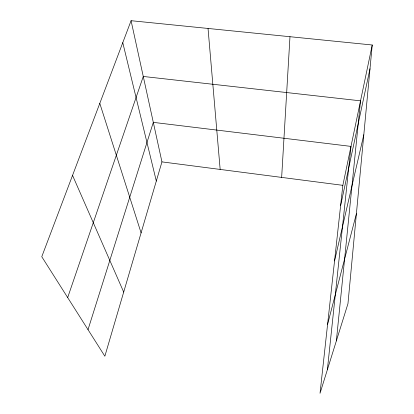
<?xml version="1.0" encoding="UTF-8"?>
<svg xmlns="http://www.w3.org/2000/svg" width="414" height="414" viewBox="0 0 414 414"><rect width="100%" height="100%" fill="white"/><g stroke="black" fill="none" stroke-linecap="round" stroke-linejoin="round"><path stroke-width="0.62" d="M281.649 177.404L289.981 36.711M372.227 44.997L347.962 303.669L320.027 393.3L342.839 185.337L372.227 44.997L131.078 20.7L41.773 256.716L104.856 356.211L161.946 161.884L131.078 20.7M336.359 340.898L360.532 100.84L143.27 76.461L67.679 297.578M327.376 369.712L350.989 146.401L153.304 122.363L88.016 329.653M340.603 205.717L369.997 68.745M334.543 260.949L363.808 134.767M327.588 324.338L356.402 213.707M161.946 161.884L342.839 185.337M72.548 175.386L123.693 292.087M99.8 103.36L141.091 232.87M122.772 42.647L156.311 181.058M208.035 28.452L220.165 169.429"/></g></svg>
